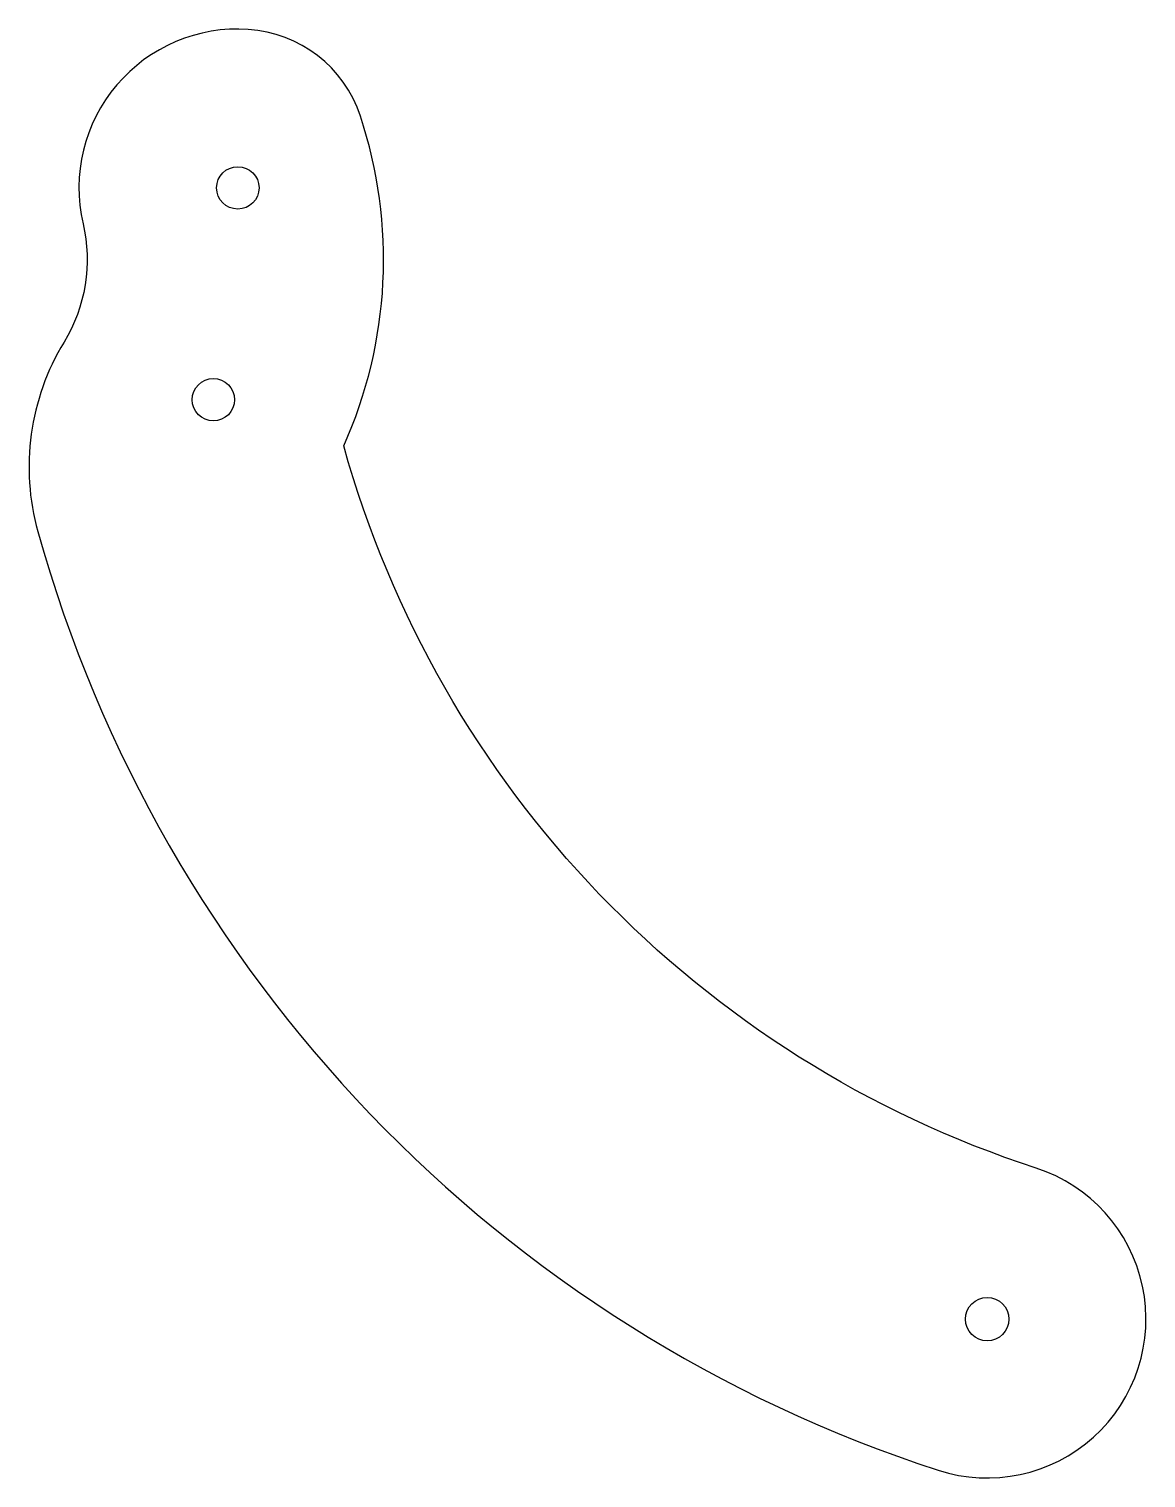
# Model space of a CAD drawing. Header units: millimetres. Extents: x 10 to 115, y -115 to 22.
import ezdxf

# ---------------------------------------------------------------- set-up
doc = ezdxf.new("R2010")
doc.units = ezdxf.units.MM
doc.layers.get('0').update_dxf_attribs({"linetype": 'CONTINUOUS'})

msp = doc.modelspace()

# ---------------------------------------------------------------- linework, layer by layer
msp.add_lwpolyline([(95.39, -114.32, 1), (104.65, -85.79, -0.251126), (39.23, -17.61, 0.187704), (40.81, 13.54, 0.305218), (30.21, 21.73, 0.502898), (14.61, 3.38, -0.196159), (12.81, -7.81, 0.207942), (10.34, -25.69, 0.251126)], format="xyb", close=True)
for centre, radius in [((29.23, 6.76), 2), ((26.92, -13.24), 2), ((100.02, -100.05), 2.05)]:
    msp.add_circle(centre, radius)

doc.saveas('drawing.dxf')
